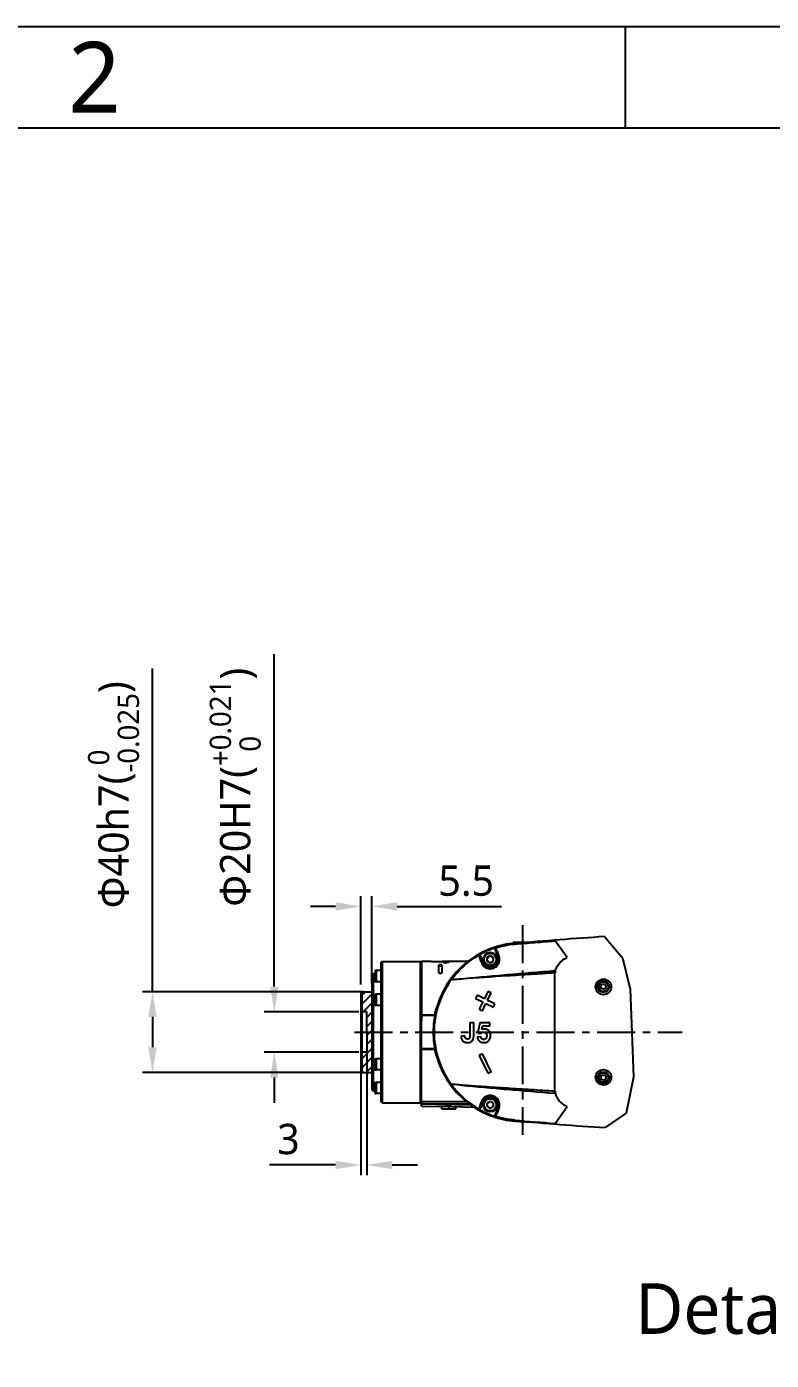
# Model space of a CAD drawing. Header units: millimetres. Extents: x 5828 to 6704, y 123 to 421.
# Drawn here: x 6359.1 to 6395.9, y 354.6 to 420.6 of the extents above; entities that cross this region are included whole.
import ezdxf
from ezdxf.enums import TextEntityAlignment as Align

# ---------------------------------------------------------------- set-up
doc = ezdxf.new("R2010")
doc.units = ezdxf.units.MM
doc.linetypes.add('CENTER', pattern=[0.6, 0.375, -0.075, 0.075, -0.075])
for name, color, linetype in [('中心线', 7, 'Continuous'), ('外形图', 7, 'Continuous'), ('多重引线', 7, 'Continuous'), ('尺寸标注', 7, 'Continuous'), ('模板', 7, 'Continuous')]:
    doc.layers.add(name, color=color, linetype=linetype)
doc.styles.get("Standard").update_dxf_attribs({"font": 'msyh.ttc'})
doc.styles.add('微软雅黑', font='msyh.ttc', dxfattribs={"height": 1.5})
doc.dimstyles.new('尺寸标注_细节_1_10比例', dxfattribs={"dimtxt": 1.5, "dimasz": 1.25, "dimexe": 0.5, "dimexo": 0.4, "dimgap": 0.5, "dimtad": 1, "dimlfac": 10, "dimdsep": 46, "dimtxsty": '微软雅黑', "dimcen": 0.09, "dimadec": 0, "dimazin": 0, "dimtp": 0.01, "dimtm": 0.01, "dimtfac": 1, "dimtofl": 0, "dimtmove": 0, "dimatfit": 3, "dimfxl": 1, "dimtolj": 1, "dimarcsym": 0})

# ---------------------------------------------------------------- blocks, each defined once
blk = doc.blocks.new('图纸页')
at = {"layer": '模板', "color": 2}
blk.add_line((6388.656, 420.623), (6388.656, 415.623), dxfattribs=at)
for points in [[(6283.656, 123.623), (6283.656, 420.623), (6703.656, 420.623), (6703.656, 123.623)], [(6308.656, 128.623), (6308.656, 415.623), (6698.656, 415.623), (6698.656, 128.623)]]:
    blk.add_lwpolyline(points, close=True, dxfattribs=at)
at = {"layer": '模板', "color": 2, "style": '微软雅黑'}
blk.add_text('2', height=3.5, dxfattribs=at).set_placement((6362.406, 418.123), align=Align.MIDDLE_CENTER)
for tag, height, p in [('编号', 4, (6669.32, 150.508)), ('当前页', 1.667, (6668.109, 141.186)), ('总页数', 1.667, (6673.318, 141.186)), ('比例', 1.667, (6628.656, 133.623))]:
    blk.add_attdef(tag, text='', height=height, dxfattribs=at).set_placement(p, align=Align.MIDDLE)
blk = doc.blocks.new('*D772')
at = {"layer": 'Defpoints', "color": 0}
for p in [(6375.887, 371.856), (6371.304, 369.856), (6375.887, 369.856)]:
    blk.add_point(p, dxfattribs=at)
at = {"layer": '尺寸标注', "color": 0, "lineweight": -2}
for p, q in [((6371.304, 373.106), (6371.304, 389.571)), ((6375.487, 371.856), (6370.804, 371.856)), ((6375.487, 369.856), (6370.804, 369.856)), ((6371.304, 368.606), (6371.304, 367.356))]:
    blk.add_line(p, q, dxfattribs=at)
at = {"layer": '尺寸标注', "color": 0}
for points in [[(6371.095, 373.106), (6371.512, 373.106), (6371.304, 371.856)], [(6371.512, 368.606), (6371.095, 368.606), (6371.304, 369.856)]]:
    blk.add_solid(points, dxfattribs=at)
at = {"layer": '尺寸标注', "color": 0, "insert": (6369.37, 382.979), "char_height": 1.5, "attachment_point": 5, "rotation": 90, "style": '微软雅黑'}
blk.add_mtext('\\A1;\\A1;Φ20H7({\\H0.7x;\\S+0.021^   0;})', dxfattribs=at)
blk = doc.blocks.new('*D773')
at = {"layer": 'Defpoints', "color": 0}
for p in [(6376.137, 372.856), (6365.28, 368.856), (6376.137, 368.856)]:
    blk.add_point(p, dxfattribs=at)
at = {"layer": '尺寸标注', "color": 0, "lineweight": -2}
for p, q in [((6365.28, 372.856), (6365.28, 388.858)), ((6375.737, 372.856), (6364.78, 372.856)), ((6365.28, 371.606), (6365.28, 370.106)), ((6375.737, 368.856), (6364.78, 368.856))]:
    blk.add_line(p, q, dxfattribs=at)
at = {"layer": '尺寸标注', "color": 0}
for points in [[(6365.488, 371.606), (6365.071, 371.606), (6365.28, 372.856)], [(6365.071, 370.106), (6365.488, 370.106), (6365.28, 368.856)]]:
    blk.add_solid(points, dxfattribs=at)
at = {"layer": '尺寸标注', "color": 0, "insert": (6363.349, 382.605), "char_height": 1.5, "attachment_point": 5, "rotation": 90, "style": '微软雅黑'}
blk.add_mtext('\\A1;\\A1;Φ40h7({\\H0.7x;\\S 0^ -0.025;})', dxfattribs=at)
blk = doc.blocks.new('*D774')
at = {"layer": 'Defpoints', "color": 0}
for p in [(6376.137, 377.078), (6375.587, 372.806), (6376.137, 372.856)]:
    blk.add_point(p, dxfattribs=at)
at = {"layer": '尺寸标注', "color": 0, "lineweight": -2}
for p, q in [((6374.337, 377.078), (6373.087, 377.078)), ((6375.587, 373.206), (6375.587, 377.578)), ((6376.137, 373.256), (6376.137, 377.578)), ((6377.387, 377.078), (6382.545, 377.078))]:
    blk.add_line(p, q, dxfattribs=at)
at = {"layer": '尺寸标注', "color": 0}
for points in [[(6374.337, 376.87), (6374.337, 377.287), (6375.587, 377.078)], [(6377.387, 377.287), (6377.387, 376.87), (6376.137, 377.078)]]:
    blk.add_solid(points, dxfattribs=at)
at = {"layer": '尺寸标注', "color": 0, "insert": (6380.798, 378.341), "char_height": 1.5, "attachment_point": 5, "style": '微软雅黑'}
blk.add_mtext('\\A1;5.5', dxfattribs=at)
blk = doc.blocks.new('*D775')
at = {"layer": 'Defpoints', "color": 0}
for p in [(6375.587, 370.856), (6375.887, 370.856), (6375.887, 364.28)]:
    blk.add_point(p, dxfattribs=at)
at = {"layer": '尺寸标注', "color": 0, "lineweight": -2}
for p, q in [((6375.587, 370.456), (6375.587, 363.78)), ((6375.887, 370.456), (6375.887, 363.78)), ((6374.337, 364.28), (6371.063, 364.28)), ((6377.137, 364.28), (6378.387, 364.28))]:
    blk.add_line(p, q, dxfattribs=at)
at = {"layer": '尺寸标注', "color": 0}
for points in [[(6374.337, 364.072), (6374.337, 364.489), (6375.587, 364.28)], [(6377.137, 364.489), (6377.137, 364.072), (6375.887, 364.28)]]:
    blk.add_solid(points, dxfattribs=at)
at = {"layer": '尺寸标注', "color": 0, "insert": (6372.002, 365.556), "char_height": 1.5, "attachment_point": 5, "style": '微软雅黑'}
blk.add_mtext('\\A1;3', dxfattribs=at)

msp = doc.modelspace()

# ---------------------------------------------------------------- hatches: boundary and pattern name
at = {"layer": '外形图'}
h = msp.add_hatch(dxfattribs=at)
h.set_pattern_fill('ANSI31', color=256, scale=0.1)
h.set_pattern_definition([(45, (5767.84977, 164.51844), (-0.2245064, 0.2245064), [])])
h.paths.add_polyline_path([(6375.6367, 371.8564), (6375.6367, 372.8564), (6375.5867, 372.8064), (6375.5867, 371.8564)])
h.paths.add_polyline_path([(6375.5867, 368.9064), (6375.6367, 368.8564), (6375.6367, 369.8564), (6375.5867, 369.8564)])
h.paths.add_polyline_path([(6375.6367, 368.8564), (6376.1367, 368.8564), (6376.1367, 372.8564), (6375.6367, 372.8564), (6375.6367, 371.8564), (6375.8867, 371.8564), (6375.8867, 370.8564), (6375.8867, 369.8564), (6375.6367, 369.8564)])

# ---------------------------------------------------------------- linework, layer by layer
at = {"layer": '中心线', "linetype": 'CENTER', "ltscale": 5}
for p, q in [((6383.5867, 376.1487), (6383.5867, 365.7733)), ((6375.2785, 370.8564), (6391.4852, 370.8564))]:
    msp.add_line(p, q, dxfattribs=at)
at = {"layer": '外形图', "color": 7, "linetype": 'Continuous'}
for p, q in [((6382.2293, 374.9593), (6382.3625, 374.5932)), ((6383.1849, 375.3064), (6383.6909, 375.3064)), ((6383.6532, 375.3036), (6383.201, 375.2645)), ((6383.201, 375.2645), (6383.203, 375.2413)), ((6383.2032, 375.2391), (6383.2041, 375.2284)), ((6383.585, 375.2977), (6383.585, 375.3064)), ((6383.5883, 375.298), (6383.5883, 375.3064)), ((6385.7964, 374.5448), (6385.1977, 375.3742)), ((6385.3834, 375.1169), (6385.1977, 375.3742)), ((6376.5867, 374.3044), (6376.5949, 374.3133)), ((6376.5867, 373.3785), (6376.5867, 374.3043)), ((6376.609, 374.3285), (6376.6117, 374.3314)), ((6376.6117, 374.3314), (6376.6367, 374.3564)), ((6376.6367, 374.3564), (6376.6367, 367.3564)), ((6376.6367, 374.3564), (6378.5367, 374.3564)), ((6378.5367, 367.3564), (6378.5367, 374.3564)), ((6378.5867, 374.3064), (6378.5367, 374.3564)), ((6378.5867, 374.3564), (6378.5867, 371.4096)), ((6379.0877, 374.3564), (6378.5867, 374.3564)), ((6379.0877, 374.348), (6379.0877, 374.3556)), ((6379.0877, 374.3556), (6379.6225, 374.3556)), ((6379.0877, 374.348), (6379.6347, 374.348)), ((6379.6225, 374.348), (6379.6225, 374.3556)), ((6379.6347, 374.3556), (6379.6225, 374.3556)), ((6379.7579, 374.3037), (6379.7577, 374.3297)), ((6379.7847, 374.3552), (6379.7699, 374.3553)), ((6379.7846, 374.3462), (6379.7847, 374.3552)), ((6380.897, 374.3564), (6379.8027, 374.3564)), ((6379.8032, 374.306), (6379.8027, 374.3392)), ((6381.6108, 374.3196), (6381.4996, 374.6249)), ((6381.596, 374.3142), (6381.6108, 374.3196)), ((6381.9867, 374.6296), (6381.8367, 374.543)), ((6381.8367, 374.3698), (6381.8367, 374.543)), ((6381.8367, 374.3698), (6381.9867, 374.2832)), ((6382.1367, 374.543), (6381.9867, 374.6296)), ((6381.9867, 374.2832), (6382.1367, 374.3698)), ((6382.1367, 374.543), (6382.1367, 374.3698)), ((6382.3625, 374.5932), (6382.3807, 374.5998)), ((6376.1367, 373.7064), (6376.1867, 373.7564)), ((6376.1367, 373.7064), (6376.1367, 368.0064)), ((6376.1867, 373.7564), (6376.1867, 367.9564)), ((6376.1867, 373.7564), (6376.2867, 373.7564)), ((6376.2867, 373.8526), (6376.2867, 373.4026)), ((6376.3367, 373.9026), (6376.3367, 373.3526)), ((6376.5867, 373.9026), (6376.3367, 373.9026)), ((6379.4366, 373.7775), (6379.4367, 374.1849)), ((6379.5857, 374.1849), (6379.4367, 374.1849)), ((6379.4367, 373.7775), (6379.5857, 373.7775)), ((6379.4376, 374.132), (6379.5847, 374.132)), ((6379.5856, 374.1849), (6379.5857, 373.7775)), ((6385.1867, 367.9259), (6385.1867, 373.7875)), ((6376.5867, 373.3526), (6376.3367, 373.3526)), ((6376.5867, 368.3401), (6376.5867, 373.3726)), ((6375.5867, 372.8064), (6375.6367, 372.8564)), ((6375.5867, 372.8064), (6375.5867, 368.9064)), ((6375.6367, 372.8564), (6375.6367, 368.8564)), ((6375.6367, 372.8564), (6376.1367, 372.8564)), ((6376.2867, 372.6814), (6376.2867, 372.2314)), ((6376.3367, 372.7314), (6376.3367, 372.1814)), ((6376.5867, 372.7314), (6376.3367, 372.7314)), ((6381.3332, 372.6824), (6381.2571, 372.5264)), ((6381.2571, 372.5264), (6381.621, 372.3489)), ((6381.697, 372.5049), (6381.3332, 372.6824)), ((6381.621, 372.3489), (6381.4435, 371.9851)), ((6381.8745, 372.8688), (6381.697, 372.5049)), ((6381.853, 372.4289), (6382.0305, 372.7927)), ((6382.2169, 372.2514), (6381.853, 372.4289)), ((6382.0305, 372.7927), (6381.8745, 372.8688)), ((6376.5867, 372.1814), (6376.3367, 372.1814)), ((6379.2267, 371.699), (6378.5867, 371.699)), ((6379.2267, 371.6749), (6378.5867, 371.6749)), ((6379.2267, 371.6749), (6379.2267, 371.699)), ((6381.4435, 371.9851), (6381.5995, 371.909)), ((6381.5995, 371.909), (6381.7769, 372.2729)), ((6381.7769, 372.2729), (6382.1408, 372.0954)), ((6382.1408, 372.0954), (6382.2169, 372.2514)), ((6378.5867, 370.3031), (6378.5867, 371.4096)), ((6380.9751, 371.3358), (6380.9751, 370.8564)), ((6380.9751, 371.3358), (6381.173, 371.3358)), ((6381.173, 370.8564), (6381.173, 371.3358)), ((6381.4645, 371.3223), (6381.3768, 370.8564)), ((6381.9631, 371.3223), (6381.4645, 371.3223)), ((6381.5781, 370.979), (6381.6076, 371.146)), ((6381.9631, 371.146), (6381.6076, 371.146)), ((6381.9631, 371.146), (6381.9631, 371.3223)), ((6380.731, 370.6778), (6380.5439, 370.6564)), ((6380.9751, 370.8564), (6380.9751, 370.7006)), ((6380.976, 370.7006), (6380.9751, 370.7006)), ((6381.173, 370.7134), (6381.173, 370.8564)), ((6381.5331, 370.6248), (6381.3454, 370.6054)), ((6381.3768, 370.8564), (6381.3682, 370.8106)), ((6381.3682, 370.8106), (6381.5211, 370.7885)), ((6382.0007, 370.7549), (6381.965, 370.8564)), ((6378.5867, 367.1928), (6378.5867, 370.3031)), ((6378.5867, 370.0378), (6379.2267, 370.0378)), ((6378.5867, 370.0138), (6379.2267, 370.0138)), ((6379.2267, 370.0138), (6379.2267, 370.0378)), ((6381.5995, 369.7793), (6381.4435, 369.7032)), ((6381.4435, 369.7032), (6381.8745, 368.8195)), ((6382.0305, 368.8956), (6381.5995, 369.7793)), ((6376.2867, 369.4814), (6376.2867, 369.0314)), ((6376.3367, 369.5314), (6376.3367, 368.9814)), ((6376.5867, 369.5314), (6376.3367, 369.5314)), ((6375.5867, 368.9064), (6375.6367, 368.8564)), ((6375.6367, 368.8564), (6376.1367, 368.8564)), ((6376.5867, 368.9814), (6376.3367, 368.9814)), ((6376.3367, 368.3601), (6376.3367, 367.8101)), ((6376.5867, 368.3601), (6376.3367, 368.3601)), ((6381.8745, 368.8195), (6382.0305, 368.8956)), ((6376.1367, 368.0064), (6376.1867, 367.9564)), ((6376.1867, 367.9564), (6376.2867, 367.9564)), ((6376.2867, 368.3101), (6376.2867, 367.8601)), ((6376.5867, 367.8101), (6376.3367, 367.8101)), ((6376.5867, 367.4084), (6376.5867, 368.3342)), ((6376.5941, 367.4003), (6376.5867, 367.4084)), ((6376.6117, 367.3814), (6376.6053, 367.3883)), ((6376.6367, 367.3564), (6376.6117, 367.3814)), ((6376.6367, 367.3564), (6378.5367, 367.3564)), ((6378.5867, 367.4064), (6378.5367, 367.3564)), ((6378.5867, 367.3088), (6380.9507, 367.3161)), ((6381.0332, 367.2483), (6378.5867, 367.291)), ((6378.5867, 367.1928), (6379.781, 367.172)), ((6379.5867, 367.0577), (6379.5867, 367.1753)), ((6379.5918, 367.0564), (6379.6495, 367.0564)), ((6379.7617, 367.0564), (6380.1117, 367.0564)), ((6379.9347, 367.0706), (6379.9367, 367.0709)), ((6379.9348, 367.0706), (6379.9367, 367.0709)), ((6379.9367, 367.1718), (6379.9367, 367.0709)), ((6379.9367, 367.0709), (6379.9386, 367.0706)), ((6379.9367, 367.0709), (6379.9386, 367.0706)), ((6380.0777, 367.1668), (6381.1899, 367.1474)), ((6380.2238, 367.0564), (6380.2815, 367.0564)), ((6380.2867, 367.0577), (6380.2867, 367.1631)), ((6381.4996, 367.0878), (6381.6108, 367.3932)), ((6381.6108, 367.3932), (6381.596, 367.3985)), ((6381.9867, 367.4296), (6381.8367, 367.343)), ((6381.8367, 367.1698), (6381.8367, 367.343)), ((6381.8367, 367.1698), (6381.9867, 367.0832)), ((6382.1367, 367.343), (6381.9867, 367.4296)), ((6381.9867, 367.0832), (6382.1367, 367.1698)), ((6382.1367, 367.343), (6382.1367, 367.1698)), ((6382.3625, 367.1196), (6382.2293, 366.7534)), ((6382.3807, 367.1129), (6382.3625, 367.1196)), ((6385.1977, 366.3385), (6385.7964, 367.168)), ((6383.201, 366.4482), (6383.203, 366.4714)), ((6383.201, 366.4482), (6383.6532, 366.4091)), ((6383.2032, 366.4736), (6383.2041, 366.4843))]:
    msp.add_line(p, q, dxfattribs=at)
at = {"layer": '外形图'}
for p, q in [((6375.8867, 371.8564), (6375.5867, 371.8564)), ((6375.8867, 370.8564), (6375.8867, 371.8564)), ((6375.8867, 370.8564), (6375.8867, 369.8564)), ((6375.8867, 369.8564), (6375.5867, 369.8564))]:
    msp.add_line(p, q, dxfattribs=at)
msp.add_lwpolyline([(6387.6444, 375.5835), (6388.5323, 374.5379), (6388.9145, 372.9902), (6388.9909, 370.8312), (6389.0687, 368.6339), (6388.7043, 366.8379), (6387.6782, 366.127)], dxfattribs=at)
at = {"layer": '外形图', "color": 7, "linetype": 'Continuous'}
for centre, radius in [((6381.9867, 374.4564), 0.35), ((6381.9867, 374.4564), 0.3), ((6387.5865, 373.1074), 0.2872), ((6387.5867, 373.1064), 0.2851), ((6387.5867, 373.1064), 0.2352), ((6387.5867, 373.1064), 0.125), ((6387.5865, 368.6053), 0.2872), ((6387.5867, 368.6064), 0.2851), ((6387.5867, 368.6064), 0.2352), ((6387.5867, 368.6064), 0.125), ((6381.9867, 367.2564), 0.35), ((6381.9867, 367.2564), 0.3)]:
    msp.add_circle(centre, radius, dxfattribs=at)
for centre, radius, start, end in [((6383.5867, 370.8564), 4.425, 95, 265), ((6383.5867, 370.8564), 4.4017, 95, 265), ((6383.5867, 370.8564), 4.3995, 95, 265), ((6383.6527, 370.7553), 4.5016, 109.445789, 117.128522), ((6383.5778, 370.8728), 4.3712, 109.293485, 113.892775), ((6383.5819, 370.8605), 4.3842, 94.943189, 109.29146), ((6383.652, 370.7601), 4.4969, 108.080465, 109.457681), ((6360.2031, 365.4689), 23.9837, 22.37792, 23.309908), ((6382.5376, 375.1125), 0.2925, 195.446478, 196.006003), ((6382.8256, 375.1952), 0.5922, 196.009027, 196.522135), ((6383.1849, 375.2064), 0.1, 89.999411, 156.714359), ((6402.2529, 156.9601), 219.1109, 93.822856, 94.987701), ((6401.4877, 163.8972), 212.1206, 94.404589, 94.944699), ((6374.0688, 376.6643), 3.4508, 317.056004, 317.400807), ((6379.6511, 354.5076), 19.848, 89.656944, 90.047413), ((6379.7437, 369.4061), 4.9492, 89.153711, 89.525886), ((6383.583, 370.8606), 4.3845, 116.9463, 143.835657), ((6383.5895, 370.8812), 4.3608, 117.143615, 119.755776), ((6381.4456, 374.6315), 0.0409, 65.535492, 119.76122), ((6382.2083, 375.1011), 0.8953, 209.019435, 209.260703), ((6404.7188, 381.7001), 24.3313, 196.810012, 197.646251), ((6404.9978, 381.7488), 24.5543, 196.865572, 197.361505), ((6409.4721, 383.1469), 29.2419, 197.360195, 197.581135), ((6383.5835, 370.8605), 4.3848, 113.895372, 116.951173), ((6381.9867, 374.4564), 0.4, 200, 20), ((6381.9867, 374.4564), 0.15, 120, 160.002373), ((6381.9867, 374.4564), 0.15, 199.997627, 280.002373), ((6381.9867, 374.4564), 0.15, 19.997627, 100.002373), ((6381.9867, 374.4564), 0.15, 300, 340.002373), ((6376.3367, 373.8526), 0.05, 90, 180), ((6401.9096, 374.9071), 16.7604, 183.523148, 183.832644), ((6406.7119, 375.515), 21.5762, 184.35019, 184.590503), ((6376.3367, 373.4026), 0.05, 180, 270), ((6383.5865, 370.8577), 4.389, 143.833336, 163.242606), ((6383.6022, 370.8457), 4.3946, 143.825132, 163.154343), ((6376.3367, 372.6814), 0.05, 90, 180), ((6376.3367, 372.2314), 0.05, 180, 270), ((6383.5911, 370.8564), 4.3938, 163.24183, 196.758278), ((6383.5674, 370.8561), 4.3583, 163.152491, 179.99662), ((6383.1657, 370.8477), 4.0299, 161.48501, 167.805405), ((6383.1791, 370.8434), 4.044, 161.349702, 161.487325), ((6383.572, 370.8573), 4.3629, 180.011836, 196.537327), ((6383.1585, 370.8631), 4.0225, 192.189278, 198.266159), ((6376.3367, 369.4814), 0.05, 90, 180), ((6376.3367, 369.0314), 0.05, 180, 270), ((6383.1794, 370.8694), 4.0443, 198.258024, 198.648391), ((6383.5864, 370.8549), 4.3888, 196.756866, 216.167012), ((6383.5782, 370.8588), 4.3693, 196.533389, 196.822598), ((6383.6054, 370.8686), 4.3981, 196.84297, 216.167494), ((6376.3367, 368.3101), 0.05, 90, 180), ((6376.3367, 367.8601), 0.05, 180, 270), ((6383.5829, 370.8521), 4.3844, 216.164038, 243.052126), ((6383.5829, 370.8478), 4.3676, 216.12084, 240.425191), ((6401.9117, 366.8054), 16.7625, 176.167167, 176.476615), ((6403.3547, 366.7128), 18.1902, 176.180063, 176.465404), ((6374.3516, 365.3106), 3.0652, 42.655035, 42.980744), ((6379.8082, 368.5003), 1.4465, 261.188481, 262.064175), ((6379.8097, 368.5169), 1.4632, 262.097335, 262.528298), ((6379.7871, 368.3391), 1.2839, 262.497582, 263.879128), ((6380.0861, 368.3404), 1.2853, 276.122471, 277.502574), ((6380.0696, 368.4698), 1.4157, 277.478196, 278.523297), ((6380.0425, 368.6489), 1.5968, 278.533742, 278.795388), ((6381.4456, 367.0813), 0.0409, 240.239017, 294.47302), ((6383.6012, 370.8516), 4.3839, 240.24215, 242.838679), ((6382.0645, 366.6918), 0.7307, 150.71389, 151.009712), ((6405.0888, 359.8977), 24.7187, 162.359865, 163.183008), ((6404.1278, 360.2314), 23.6441, 162.627826, 163.14296), ((6408.7502, 358.7915), 28.4856, 162.412901, 162.639819), ((6381.9867, 367.2564), 0.4, 340, 160), ((6381.9867, 367.2564), 0.15, 120, 160.002373), ((6381.9867, 367.2564), 0.15, 199.997627, 280.002373), ((6381.9867, 367.2564), 0.15, 19.997627, 100.002373), ((6381.9867, 367.2564), 0.15, 300, 340.002373), ((6359.2885, 376.6292), 24.9762, 336.70861, 337.603562), ((6383.5836, 370.8526), 4.3852, 243.047079, 246.122911), ((6383.6432, 370.9366), 4.4787, 242.856224, 250.649809), ((6383.5776, 370.8395), 4.3708, 246.125367, 250.755895), ((6383.582, 370.8525), 4.3845, 250.758168, 265.05632), ((6383.6628, 370.9897), 4.5353, 250.638735, 251.920027), ((6382.5441, 366.5984), 0.2993, 163.969652, 164.551735), ((6382.8327, 366.5155), 0.5996, 163.480263, 163.972567), ((6402.2614, 584.858), 219.2166, 265.012487, 266.185636), ((6401.5616, 578.7187), 213.0268, 265.05645, 265.594262), ((6404.7847, 626.8094), 261.2063, 265.260905, 265.699541)]:
    msp.add_arc(centre, radius, start, end, dxfattribs=at)
for points in [[(6382.2246, 374.9971), (6382.223, 374.9845), (6382.2249, 374.9712), (6382.2293, 374.9593)], [(6382.2411, 375.0267), (6382.2323, 375.0196), (6382.226, 375.0083), (6382.2246, 374.9971)], [(6382.2564, 375.0349), (6382.2509, 375.0331), (6382.2456, 375.0303), (6382.2411, 375.0267)], [(6381.4625, 374.6687), (6381.4507, 374.6704), (6381.4381, 374.6683), (6381.4272, 374.6635)], [(6381.4996, 374.6249), (6381.4931, 374.6429), (6381.4799, 374.6608), (6381.4625, 374.6687)], [(6381.6301, 370.8564), (6381.6533, 370.8614), (6381.6783, 370.8616), (6381.7014, 370.8564)], [(6381.965, 370.8564), (6381.9525, 370.8789), (6381.9371, 370.9001), (6381.9193, 370.9188)], [(6380.8336, 367.4124), (6380.0846, 367.4101), (6379.3356, 367.4077), (6378.5867, 367.4057)], [(6379.5884, 367.0571), (6379.5878, 367.0572), (6379.5873, 367.0576), (6379.5867, 367.0577)], [(6379.6502, 367.0625), (6379.6872, 367.0586), (6379.7244, 367.0564), (6379.7617, 367.0564)], [(6379.7617, 367.0564), (6379.8195, 367.0564), (6379.8775, 367.0618), (6379.9348, 367.0706)], [(6379.9386, 367.0706), (6379.9958, 367.0618), (6380.0538, 367.0564), (6380.1117, 367.0564)], [(6380.1117, 367.0564), (6380.1489, 367.0564), (6380.1861, 367.0586), (6380.2231, 367.0625)], [(6380.2832, 367.0571), (6380.2826, 367.0569), (6380.2821, 367.0565), (6380.2815, 367.0564)], [(6380.2849, 367.0571), (6380.2844, 367.057), (6380.2838, 367.0571), (6380.2832, 367.0571)], [(6380.2867, 367.0577), (6380.2861, 367.0576), (6380.2855, 367.0572), (6380.2849, 367.0571)], [(6381.4272, 367.0492), (6381.4381, 367.0444), (6381.4507, 367.0423), (6381.4625, 367.044)], [(6381.4625, 367.0441), (6381.4799, 367.052), (6381.4931, 367.0699), (6381.4996, 367.0878)], [(6382.2293, 366.7534), (6382.225, 366.7416), (6382.223, 366.7285), (6382.2246, 366.7161)], [(6382.2246, 366.7161), (6382.226, 366.7048), (6382.2322, 366.6932), (6382.241, 366.6861)], [(6382.241, 366.6861), (6382.2452, 366.6827), (6382.2502, 366.68), (6382.2553, 366.6783)]]:
    msp.add_open_spline(points, degree=3, dxfattribs=at)
for points, knots in [([(6382.2246, 374.9971), (6382.2259, 375), (6382.2334, 375.0132), (6382.2468, 375.0226), (6382.2579, 375.0267)], [0, 0, 0, 0, 0.2132343, 1, 1, 1, 1]), ([(6382.2579, 375.0267), (6382.4116, 375.075), (6382.7238, 375.1577), (6383.0438, 375.2012), (6383.2042, 375.2166)], [0, 0, 0, 0, 0.5000191, 1, 1, 1, 1]), ([(6382.4174, 374.6465), (6382.3886, 374.7119), (6382.3393, 374.8403), (6382.2832, 374.9658), (6382.2579, 375.0267)], [0, 0, 0, 0, 0.5198256, 1, 1, 1, 1]), ([(6383.2042, 375.2166), (6383.204, 375.2194), (6383.2043, 375.2231), (6383.2036, 375.2274), (6383.2041, 375.2284)], [0, 0, 0, 0, 0.7096318, 1, 1, 1, 1]), ([(6383.2042, 375.2166), (6383.3701, 375.2322), (6383.7025, 375.2568), (6384.2008, 375.2973), (6384.6992, 375.336), (6385.0315, 375.3615), (6385.1977, 375.3742)], [0, 0, 0, 0, 0.2499899, 0.499984, 0.74999, 1, 1, 1, 1]), ([(6385.1977, 375.3742), (6385.1974, 375.3783), (6385.1977, 375.3838), (6385.1965, 375.3898), (6385.1971, 375.3913)], [0, 0, 0, 0, 0.7121067, 1, 1, 1, 1]), ([(6379.6347, 374.348), (6379.6577, 374.348), (6379.7027, 374.3478), (6379.7478, 374.3475), (6379.7697, 374.3462)], [0, 0, 0, 0, 0.5131105, 1, 1, 1, 1]), ([(6379.7577, 374.3297), (6379.7409, 374.3284), (6379.7066, 374.3275), (6379.6722, 374.3271), (6379.6547, 374.3271)], [0, 0, 0, 0, 0.4877628, 1, 1, 1, 1]), ([(6379.6547, 374.3271), (6379.6562, 374.3253), (6379.6627, 374.3173), (6379.6685, 374.3089), (6379.6727, 374.3023)], [0, 0, 0, 0, 0.2316895, 1, 1, 1, 1]), ([(6379.6727, 374.3023), (6379.6832, 374.3023), (6379.7245, 374.3025), (6379.7659, 374.3036), (6379.7967, 374.3055)], [0, 0, 0, 0, 0.2539237, 1, 1, 1, 1]), ([(6379.8027, 374.3392), (6379.8027, 374.3381), (6379.7984, 374.3353), (6379.7902, 374.3336), (6379.7756, 374.3312), (6379.7642, 374.3302), (6379.7577, 374.3297)], [0, 0, 0, 0, 0.0750504, 0.2615813, 0.5782812, 1, 1, 1, 1]), ([(6379.7697, 374.3462), (6379.7785, 374.3458), (6379.7891, 374.3448), (6379.8005, 374.3424), (6379.8027, 374.3401), (6379.8027, 374.3392)], [0, 0, 0, 0, 0.7636191, 0.9263435, 1, 1, 1, 1]), ([(6379.7967, 374.3055), (6379.8193, 374.3069), (6379.8511, 374.3096), (6379.8902, 374.3153), (6379.9122, 374.3198), (6379.9291, 374.3246), (6379.9407, 374.3293), (6379.9487, 374.3348), (6379.9487, 374.3386)], [0, 0, 0, 0, 0.4270376, 0.603908, 0.7470144, 0.8543945, 0.9281177, 1, 1, 1, 1]), ([(6379.9487, 374.3386), (6379.9487, 374.3399), (6379.9472, 374.3431), (6379.9413, 374.346), (6379.932, 374.3485), (6379.9179, 374.3505), (6379.899, 374.3522), (6379.8648, 374.3539), (6379.8368, 374.3545), (6379.8168, 374.3548)], [0, 0, 0, 0, 0.0280235, 0.070255, 0.1397167, 0.2428771, 0.3826744, 0.5582981, 1, 1, 1, 1]), ([(6380.0548, 373.4396), (6380.2363, 373.6887), (6380.6542, 374.1489), (6381.1589, 374.5118), (6381.4272, 374.6635)], [0, 0, 0, 0, 0.4999759, 1, 1, 1, 1]), ([(6381.5324, 374.3243), (6381.54, 374.2975), (6381.5625, 374.2454), (6381.6259, 374.1484), (6381.7426, 374.0456), (6381.9298, 373.9831), (6382.1387, 374.0043), (6382.3202, 374.1165), (6382.4638, 374.3329), (6382.4632, 374.5395), (6382.4174, 374.6465)], [0, 0, 0, 0, 0.0555272, 0.1121862, 0.2300399, 0.3575444, 0.494729, 0.6348405, 0.7681107, 1, 1, 1, 1]), ([(6381.5324, 374.3243), (6381.5445, 374.3295), (6381.5674, 374.3347), (6381.5921, 374.3231), (6381.596, 374.3142)], [0, 0, 0, 0, 0.575155, 1, 1, 1, 1]), ([(6382.3807, 374.5998), (6382.4, 374.5536), (6382.4228, 374.4489), (6382.3949, 374.2831), (6382.2952, 374.1303), (6382.1328, 374.0307), (6381.9464, 374.0119), (6381.7803, 374.0682), (6381.6587, 374.175), (6381.6107, 374.2672), (6381.596, 374.3142)], [0, 0, 0, 0, 0.1120631, 0.2337626, 0.3671678, 0.5081165, 0.6458354, 0.7730118, 0.8898201, 1, 1, 1, 1]), ([(6382.4174, 374.6465), (6382.4062, 374.6421), (6382.3876, 374.6312), (6382.3782, 374.6084), (6382.3807, 374.5998)], [0, 0, 0, 0, 0.5740117, 1, 1, 1, 1]), ([(6385.1985, 373.8784), (6385.221, 373.9492), (6385.2755, 374.0898), (6385.4073, 374.2785), (6385.5819, 374.4358), (6385.7205, 374.5178), (6385.7964, 374.5448)], [0, 0, 0, 0, 0.2409516, 0.4861366, 0.7386, 1, 1, 1, 1]), ([(6385.1867, 373.7868), (6384.9898, 373.7739), (6384.5961, 373.7475), (6384.0058, 373.7107), (6383.4164, 373.6752), (6382.2741, 373.6038), (6381.3285, 373.5424), (6380.5796, 373.4836)], [0, 0, 0, 0, 0.1281927, 0.2563446, 0.3843277, 0.5118546, 1, 1, 1, 1]), ([(6385.1808, 373.8772), (6384.7876, 373.8497), (6384.0027, 373.7877), (6382.833, 373.6866), (6381.6925, 373.5841), (6380.9437, 373.5145), (6380.5798, 373.4836)], [0, 0, 0, 0, 0.2560818, 0.5114596, 0.7627261, 1, 1, 1, 1]), ([(6385.1808, 373.8772), (6385.1837, 373.8774), (6385.1893, 373.8781), (6385.1951, 373.8776), (6385.1978, 373.8783)], [0, 0, 0, 0, 0.4998254, 1, 1, 1, 1]), ([(6385.2049, 373.7881), (6385.2019, 373.7873), (6385.1957, 373.7879), (6385.1897, 373.7871), (6385.1867, 373.7868)], [0, 0, 0, 0, 0.5002402, 1, 1, 1, 1]), ([(6376.6117, 373.3136), (6376.6117, 373.3267), (6376.6088, 373.351), (6376.5948, 373.3717), (6376.5867, 373.3785)], [0, 0, 0, 0, 0.5526293, 1, 1, 1, 1]), ([(6376.5867, 373.2104), (6376.5941, 373.228), (6376.6061, 373.2616), (6376.6117, 373.2971), (6376.6117, 373.3136)], [0, 0, 0, 0, 0.5369321, 1, 1, 1, 1]), ([(6380.0548, 373.4396), (6380.0533, 373.4407), (6380.0494, 373.4434), (6380.0457, 373.4465), (6380.0433, 373.4479)], [0, 0, 0, 0, 0.4047397, 1, 1, 1, 1]), ([(6380.5798, 373.4835), (6380.5344, 373.4798), (6380.3594, 373.4652), (6380.1844, 373.4506), (6380.0548, 373.4396)], [0, 0, 0, 0, 0.2591686, 1, 1, 1, 1]), ([(6387.2014, 373.0921), (6387.2013, 373.1421), (6387.2211, 373.2436), (6387.3073, 373.3718), (6387.4364, 373.4578), (6387.5889, 373.488), (6387.7412, 373.4575), (6387.8699, 373.3715), (6387.9558, 373.2434), (6387.9755, 373.1421), (6387.9755, 373.0921)], [0, 0, 0, 0, 0.1245001, 0.2492901, 0.3746861, 0.5004214, 0.6260203, 0.751079, 0.875602, 1, 1, 1, 1]), ([(6387.2993, 373.1064), (6387.2989, 373.1032), (6387.286, 373.0993), (6387.2678, 373.0956), (6387.2365, 373.0928), (6387.2138, 373.0921), (6387.2014, 373.0921)], [0, 0, 0, 0, 0.0951747, 0.3120286, 0.6282221, 1, 1, 1, 1]), ([(6387.9755, 373.0921), (6387.9754, 373.0422), (6387.9551, 372.9411), (6387.8688, 372.8135), (6387.7399, 372.7281), (6387.5881, 372.6982), (6387.4363, 372.7284), (6387.3078, 372.8138), (6387.2218, 372.9413), (6387.2015, 373.0422), (6387.2014, 373.0921)], [0, 0, 0, 0, 0.1244701, 0.2493682, 0.3747562, 0.5003263, 0.6258047, 0.7509474, 0.875629, 1, 1, 1, 1]), ([(6387.8737, 373.1064), (6387.8739, 373.1052), (6387.8769, 373.1027), (6387.8869, 373.099), (6387.9077, 373.0954), (6387.9388, 373.0927), (6387.9627, 373.0921), (6387.9755, 373.0921)], [0, 0, 0, 0, 0.0344173, 0.0975429, 0.3153106, 0.6314861, 1, 1, 1, 1]), ([(6381.9193, 370.9188), (6381.8772, 370.9629), (6381.7894, 371.0099), (6381.6652, 371.0126), (6381.6056, 370.9927), (6381.5781, 370.979)], [0, 0, 0, 0, 0.4981373, 0.7489825, 1, 1, 1, 1]), ([(6376.6117, 370.8564), (6376.6117, 370.8669), (6376.6095, 370.9075), (6376.5989, 370.9476), (6376.5867, 370.9752)], [0, 0, 0, 0, 0.2579907, 1, 1, 1, 1]), ([(6376.5867, 370.7375), (6376.5906, 370.7465), (6376.6053, 370.7844), (6376.6117, 370.8255), (6376.6116, 370.8564)], [0, 0, 0, 0, 0.2410877, 1, 1, 1, 1]), ([(6380.5439, 370.6564), (6380.5439, 370.6106), (6380.5524, 370.541), (6380.5889, 370.4566), (6380.646, 370.3864), (6380.7297, 370.3463), (6380.8167, 370.3354), (6380.9042, 370.3352), (6380.9926, 370.3527), (6381.0683, 370.4), (6381.1296, 370.4667), (6381.1738, 370.5757), (6381.173, 370.6675), (6381.173, 370.7134)], [0, 0, 0, 0, 0.1279371, 0.191729, 0.2547072, 0.3771541, 0.4382501, 0.4993669, 0.6214695, 0.68329, 0.7457746, 0.871908, 1, 1, 1, 1]), ([(6380.9751, 370.7006), (6380.9751, 370.6792), (6380.9768, 370.6366), (6380.9716, 370.5823), (6380.9509, 370.5446), (6380.927, 370.5236), (6380.8986, 370.5106), (6380.8582, 370.5022), (6380.8057, 370.5126), (6380.7624, 370.5447), (6380.7413, 370.5819), (6380.7317, 370.624), (6380.7318, 370.6564), (6380.731, 370.6778)], [0, 0, 0, 0, 0.1276383, 0.2543689, 0.3170478, 0.3787659, 0.4399449, 0.5008035, 0.6220106, 0.7454321, 0.8086274, 0.8723767, 1, 1, 1, 1]), ([(6381.3454, 370.6054), (6381.3512, 370.5608), (6381.3739, 370.4946), (6381.4287, 370.4225), (6381.4995, 370.3665), (6381.6086, 370.332), (6381.7213, 370.3348), (6381.8074, 370.3591), (6381.8859, 370.4029), (6381.9621, 370.4895), (6382.0083, 370.6185), (6382.0087, 370.7106), (6382.0007, 370.7549)], [0, 0, 0, 0, 0.1257677, 0.1886937, 0.2513567, 0.3753844, 0.4993445, 0.5616054, 0.6238624, 0.7485422, 0.8740673, 1, 1, 1, 1]), ([(6381.5211, 370.7885), (6381.5356, 370.8046), (6381.5682, 370.8341), (6381.609, 370.8518), (6381.6301, 370.8564)], [0, 0, 0, 0, 0.5014325, 1, 1, 1, 1]), ([(6381.6274, 370.4946), (6381.6013, 370.504), (6381.5543, 370.5415), (6381.5366, 370.597), (6381.5331, 370.6248)], [0, 0, 0, 0, 0.4970097, 1, 1, 1, 1]), ([(6381.7014, 370.8564), (6381.7231, 370.8514), (6381.7649, 370.8298), (6381.8026, 370.7712), (6381.8145, 370.7038), (6381.8131, 370.6358), (6381.7974, 370.5694), (6381.7582, 370.512), (6381.6946, 370.4829), (6381.6483, 370.4871), (6381.6274, 370.4946)], [0, 0, 0, 0, 0.1243535, 0.2492662, 0.3756783, 0.5016449, 0.627733, 0.7524212, 0.8761987, 1, 1, 1, 1]), ([(6376.6117, 368.3992), (6376.6117, 368.4156), (6376.6061, 368.4511), (6376.5941, 368.4847), (6376.5867, 368.5023)], [0, 0, 0, 0, 0.4630779, 1, 1, 1, 1]), ([(6376.5867, 368.3342), (6376.5948, 368.341), (6376.6088, 368.3618), (6376.6117, 368.386), (6376.6117, 368.3992)], [0, 0, 0, 0, 0.4473845, 1, 1, 1, 1]), ([(6387.9755, 368.6207), (6387.9755, 368.5707), (6387.9558, 368.4694), (6387.87, 368.3414), (6387.7413, 368.2553), (6387.589, 368.2248), (6387.4365, 368.2548), (6387.3073, 368.3408), (6387.2211, 368.4691), (6387.2013, 368.5706), (6387.2014, 368.6207)], [0, 0, 0, 0, 0.1243706, 0.2488266, 0.3738662, 0.4994498, 0.6252025, 0.7506167, 0.8754737, 1, 1, 1, 1]), ([(6387.2014, 368.6207), (6387.2015, 368.6705), (6387.2217, 368.7714), (6387.3077, 368.8988), (6387.4362, 368.9843), (6387.5879, 369.0145), (6387.7398, 368.9847), (6387.8688, 368.8993), (6387.955, 368.7716), (6387.9754, 368.6706), (6387.9755, 368.6207)], [0, 0, 0, 0, 0.1243458, 0.2489623, 0.3740805, 0.4995424, 0.6251316, 0.7505449, 0.8755062, 1, 1, 1, 1]), ([(6387.2993, 368.6064), (6387.2989, 368.6095), (6387.286, 368.6134), (6387.2678, 368.6171), (6387.2365, 368.6199), (6387.2138, 368.6206), (6387.2014, 368.6207)], [0, 0, 0, 0, 0.0951715, 0.3120234, 0.6282175, 1, 1, 1, 1]), ([(6387.8737, 368.6064), (6387.8739, 368.6076), (6387.8769, 368.6101), (6387.8869, 368.6137), (6387.9077, 368.6174), (6387.9388, 368.62), (6387.9627, 368.6207), (6387.9755, 368.6207)], [0, 0, 0, 0, 0.0344187, 0.0975461, 0.315316, 0.6314911, 1, 1, 1, 1]), ([(6380.0548, 368.2731), (6380.0533, 368.272), (6380.0494, 368.2693), (6380.0457, 368.2663), (6380.0433, 368.2649)], [0, 0, 0, 0, 0.4047397, 1, 1, 1, 1]), ([(6380.5798, 368.2292), (6380.5344, 368.2329), (6380.3594, 368.2475), (6380.1844, 368.2622), (6380.0548, 368.2731)], [0, 0, 0, 0, 0.2591613, 1, 1, 1, 1]), ([(6380.5798, 368.2292), (6380.9437, 368.1977), (6381.6927, 368.1289), (6383.2258, 367.9907), (6384.3956, 367.8914), (6385.1808, 367.8355)], [0, 0, 0, 0, 0.2373372, 0.4885872, 1, 1, 1, 1]), ([(6385.1867, 367.9259), (6384.7931, 367.9536), (6384.0068, 368.0014), (6382.8348, 368.0734), (6381.6927, 368.1469), (6380.9434, 368.2007), (6380.5798, 368.2292)], [0, 0, 0, 0, 0.2563465, 0.5118522, 0.7630105, 1, 1, 1, 1]), ([(6382.4174, 367.0663), (6382.4297, 367.0916), (6382.4456, 367.1474), (6382.4549, 367.2345), (6382.4496, 367.3259), (6382.4155, 367.4507), (6382.3205, 367.5969), (6382.1387, 367.7083), (6381.9299, 367.7297), (6381.7425, 367.6669), (6381.6049, 367.5462), (6381.5487, 367.442), (6381.5324, 367.3884)], [0, 0, 0, 0, 0.0557373, 0.1135928, 0.1734267, 0.2360224, 0.3686583, 0.5080903, 0.6446174, 0.7715239, 0.8888048, 1, 1, 1, 1]), ([(6381.596, 367.3985), (6381.6107, 367.4455), (6381.6587, 367.5377), (6381.7803, 367.6445), (6381.9463, 367.7008), (6382.1327, 367.682), (6382.2952, 367.5825), (6382.3949, 367.4296), (6382.4228, 367.2638), (6382.4, 367.1591), (6382.3807, 367.1129)], [0, 0, 0, 0, 0.1101793, 0.2269667, 0.3541238, 0.4918678, 0.632783, 0.7661925, 0.8879238, 1, 1, 1, 1]), ([(6385.199, 367.8342), (6385.1961, 367.8351), (6385.1899, 367.8346), (6385.1839, 367.8353), (6385.1808, 367.8355)], [0, 0, 0, 0, 0.5004203, 1, 1, 1, 1]), ([(6385.1867, 367.9259), (6385.1897, 367.9257), (6385.1957, 367.9249), (6385.2019, 367.9254), (6385.2049, 367.9246)], [0, 0, 0, 0, 0.4997613, 1, 1, 1, 1]), ([(6385.1985, 367.8343), (6385.2189, 367.7629), (6385.2759, 367.6228), (6385.4075, 367.435), (6385.5809, 367.2749), (6385.7216, 367.198), (6385.7964, 367.168)], [0, 0, 0, 0, 0.2408044, 0.4860447, 0.7385382, 1, 1, 1, 1]), ([(6379.5867, 367.0577), (6379.5872, 367.0576), (6379.5883, 367.0568), (6379.5895, 367.0572), (6379.5901, 367.0571)], [0, 0, 0, 0, 0.500699, 1, 1, 1, 1]), ([(6379.5918, 367.0564), (6379.5913, 367.0565), (6379.5902, 367.0573), (6379.589, 367.057), (6379.5884, 367.0571)], [0, 0, 0, 0, 0.5006969, 1, 1, 1, 1]), ([(6380.0777, 367.1668), (6380.0532, 367.1672), (6380.0037, 367.1701), (6379.9291, 367.1731), (6379.8546, 367.1727), (6379.8053, 367.1715), (6379.781, 367.172)], [0, 0, 0, 0, 0.2474654, 0.5014513, 0.7547071, 1, 1, 1, 1]), ([(6380.2832, 367.0571), (6380.2838, 367.0572), (6380.285, 367.0568), (6380.2861, 367.0576), (6380.2867, 367.0577)], [0, 0, 0, 0, 0.499301, 1, 1, 1, 1]), ([(6381.5324, 367.3884), (6381.5445, 367.3832), (6381.5675, 367.3781), (6381.5921, 367.3896), (6381.596, 367.3985)], [0, 0, 0, 0, 0.5753442, 1, 1, 1, 1]), ([(6382.2579, 366.686), (6382.271, 366.7155), (6382.2964, 366.7765), (6382.3363, 366.8693), (6382.3758, 366.9667), (6382.4024, 367.0331), (6382.4174, 367.0663)], [0, 0, 0, 0, 0.2352332, 0.4801544, 0.7350865, 1, 1, 1, 1]), ([(6382.4174, 367.0663), (6382.4063, 367.0705), (6382.3878, 367.0814), (6382.3782, 367.1042), (6382.3807, 367.1129)], [0, 0, 0, 0, 0.5666988, 1, 1, 1, 1]), ([(6382.2579, 366.686), (6382.2537, 366.6876), (6382.2402, 366.6942), (6382.2288, 366.7058), (6382.2246, 366.7156)], [0, 0, 0, 0, 0.2949416, 1, 1, 1, 1]), ([(6383.2042, 366.4961), (6383.0438, 366.5115), (6382.7238, 366.555), (6382.4116, 366.6378), (6382.2579, 366.686)], [0, 0, 0, 0, 0.4999768, 1, 1, 1, 1]), ([(6383.2042, 366.4961), (6383.204, 366.4933), (6383.2043, 366.4896), (6383.2036, 366.4853), (6383.2041, 366.4843)], [0, 0, 0, 0, 0.7096325, 1, 1, 1, 1]), ([(6385.1977, 366.3385), (6385.1974, 366.3345), (6385.1977, 366.3289), (6385.1965, 366.3229), (6385.1971, 366.3214)], [0, 0, 0, 0, 0.7120925, 1, 1, 1, 1])]:
    msp.add_open_spline(points, degree=3, knots=knots, dxfattribs=at)

# ---------------------------------------------------------------- block references
at = {"layer": '多重引线'}
msp.add_blockref('图纸页', (0, 0), dxfattribs=at)

# ---------------------------------------------------------------- texts
at = {"layer": '外形图', "insert": (6389.1654, 358.4199), "char_height": 2.5, "width": 17.191805, "attachment_point": 1}
msp.add_mtext('Detail 1:10', dxfattribs=at)

# ---------------------------------------------------------------- dimensions: what is measured, and where the dimension line sits
at = {"layer": '尺寸标注'}
for base, p1, p2, text, picture, middle in [((6371.3037, 369.8564), (6375.8867, 371.8564), (6375.8867, 369.8564), '\\A1;Φ<>H7({\\H0.7x;\\S+0.021^   0;})', '*D772', (6371.3037, 382.9789)), ((6365.2798, 368.8564), (6376.1367, 372.8564), (6376.1367, 368.8564), '\\A1;Φ<>h7({\\H0.7x;\\S 0^ -0.025;})', '*D773', (6365.2798, 382.6049))]:
    dim = msp.add_linear_dim(base=base, p1=p1, p2=p2, angle=90, text=text, dimstyle='尺寸标注_细节_1_10比例', override={"dimtxsty": '微软雅黑'}, dxfattribs=at)
    dim.commit()
    dim.dimension.update_dxf_attribs({"geometry": picture, "text_midpoint": middle, "dimtype": 160})
for base, p1, p2, picture, middle in [((6376.1367, 377.0784), (6375.5867, 372.8064), (6376.1367, 372.8564), '*D774', (6380.7984, 377.0784)), ((6375.8867, 364.2805), (6375.5867, 370.8564), (6375.8867, 370.8564), '*D775', (6372.0018, 364.2805))]:
    dim = msp.add_linear_dim(base=base, p1=p1, p2=p2, dimstyle='尺寸标注_细节_1_10比例', dxfattribs=at)
    dim.commit()
    dim.dimension.update_dxf_attribs({"geometry": picture, "text_midpoint": middle, "dimtype": 160})

doc.saveas('drawing.dxf')
